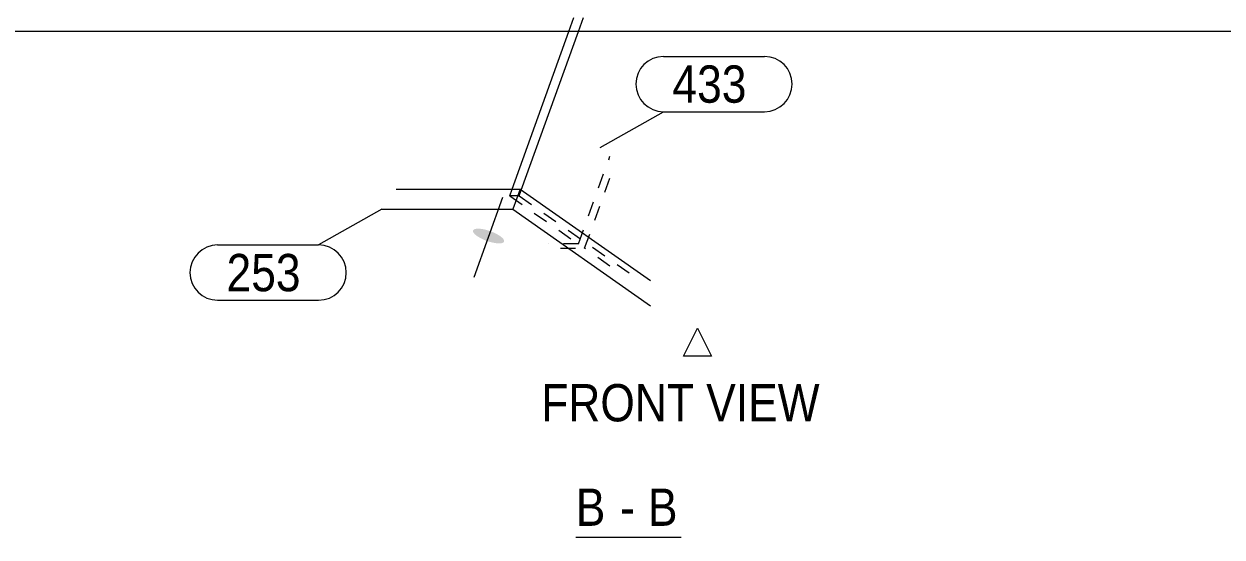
# Model space of a CAD drawing. Header units: millimetres. Extents: x 2 to 579, y 1 to 825.
# Drawn here: x 64 to 144.2, y 728.6 to 762.9 of the extents above; entities that cross this region are included whole.
import ezdxf

# ---------------------------------------------------------------- set-up
doc = ezdxf.new("R2010")
doc.units = ezdxf.units.MM
doc.linetypes.add('XKITLINE00', pattern=[0])
doc.linetypes.add('XKITLINE01', pattern=[4, 1, -1, 1, -1])
for name, color, linetype, lineweight in [('Bolt', 3, 'Continuous', 0), ('OtherObjectType', 7, 'Continuous', 0), ('Part', 2, 'Continuous', 0), ('PartMark', 7, 'Continuous', 0)]:
    doc.layers.add(name, color=color, linetype=linetype, lineweight=lineweight)
doc.styles.add('ARIAL', font='ARIAL.TTF')

# ---------------------------------------------------------------- blocks, each defined once
blk = doc.blocks.new('*A117')
at = {"layer": 'Bolt'}
blk.add_hatch(color=3, dxfattribs=at).paths.add_polyline_path([(95.298, 749.023), (95.348, 749.003), (95.398, 748.983), (95.447, 748.962), (95.495, 748.941), (95.543, 748.919), (95.589, 748.897), (95.635, 748.874), (95.679, 748.851), (95.722, 748.828), (95.763, 748.804), (95.803, 748.78), (95.841, 748.756), (95.878, 748.732), (95.912, 748.708), (95.945, 748.683), (95.976, 748.659), (96.005, 748.635), (96.032, 748.612), (96.056, 748.588), (96.079, 748.565), (96.099, 748.542), (96.117, 748.52), (96.132, 748.498), (96.145, 748.476), (96.155, 748.455), (96.163, 748.435), (96.169, 748.416), (96.172, 748.397), (96.173, 748.379), (96.171, 748.362), (96.166, 748.345), (96.159, 748.33), (96.15, 748.315), (96.138, 748.302), (96.124, 748.289), (96.107, 748.278), (96.088, 748.267), (96.066, 748.258), (96.043, 748.25), (96.017, 748.243), (95.989, 748.237), (95.959, 748.232), (95.927, 748.228), (95.893, 748.226), (95.857, 748.224), (95.82, 748.224), (95.781, 748.225), (95.74, 748.227), (95.698, 748.231), (95.654, 748.236), (95.609, 748.241), (95.563, 748.248), (95.516, 748.256), (95.468, 748.265), (95.42, 748.276), (95.37, 748.287), (95.32, 748.299), (95.27, 748.313), (95.219, 748.327), (95.168, 748.342), (95.117, 748.358), (95.065, 748.375), (95.015, 748.393), (94.964, 748.412), (94.914, 748.431), (94.864, 748.451), (94.815, 748.472), (94.767, 748.493), (94.719, 748.515), (94.673, 748.537), (94.627, 748.56), (94.583, 748.583), (94.54, 748.607), (94.499, 748.63), (94.459, 748.654), (94.421, 748.678), (94.384, 748.703), (94.349, 748.727), (94.317, 748.751), (94.286, 748.775), (94.257, 748.799), (94.23, 748.823), (94.206, 748.846), (94.183, 748.87), (94.163, 748.892), (94.145, 748.915), (94.13, 748.937), (94.117, 748.958), (94.106, 748.979), (94.098, 748.999), (94.093, 749.019), (94.09, 749.038), (94.089, 749.056), (94.091, 749.073), (94.096, 749.089), (94.103, 749.105), (94.112, 749.119), (94.124, 749.133), (94.138, 749.145), (94.155, 749.157), (94.174, 749.167), (94.195, 749.177), (94.219, 749.185), (94.245, 749.192), (94.273, 749.198), (94.303, 749.203), (94.335, 749.206), (94.369, 749.209), (94.405, 749.21), (94.442, 749.21), (94.481, 749.209), (94.522, 749.207), (94.564, 749.204), (94.608, 749.199), (94.653, 749.193), (94.699, 749.186), (94.746, 749.178), (94.794, 749.169), (94.842, 749.159), (94.892, 749.148), (94.942, 749.135), (94.992, 749.122), (95.043, 749.108), (95.094, 749.092), (95.145, 749.076), (95.196, 749.059), (95.247, 749.041)], flags=17)
at = {"layer": 'Bolt', "color": 3, "linetype": 'XKITLINE00', "lineweight": 0}
blk.add_line((96.062, 751.309), (94.136, 745.946), dxfattribs=at)
blk = doc.blocks.new('*A118')
at = {"layer": 'Part', "color": 2, "linetype": 'XKITLINE00', "lineweight": 0}
blk.add_line((162.322, 762.426), (29.32, 762.426), dxfattribs=at)
blk = doc.blocks.new('*A124')
at = {"layer": 'Part', "color": 7, "linetype": 'XKITLINE01', "lineweight": 0}
for p, q in [((101.142, 762.426), (104.548, 771.909)), ((100.513, 762.426), (103.259, 770.069)), ((101.147, 748.186), (103.259, 754.066)), ((101.563, 747.895), (103.259, 752.616)), ((96.554, 751.403), (96.715, 751.851)), ((97.183, 751.403), (97.323, 751.794)), ((97.183, 751.403), (96.554, 751.403)), ((96.554, 751.403), (101.147, 748.186)), ((97.183, 751.403), (104.548, 746.244)), ((101.147, 748.186), (99.14, 748.186)), ((99.951, 747.895), (101.563, 747.895)), ((103.259, 746.707), (101.563, 747.895))]:
    blk.add_line(p, q, dxfattribs=at)
at = {"layer": 'Part', "color": 2, "linetype": 'XKITLINE00', "lineweight": 0}
for p, q in [((96.715, 751.851), (100.513, 762.426)), ((97.323, 751.794), (101.142, 762.426))]:
    blk.add_line(p, q, dxfattribs=at)
blk = doc.blocks.new('*A125')
at = {"layer": 'Part', "color": 2, "linetype": 'XKITLINE00', "lineweight": 0}
for p, q in [((88.934, 751.851), (97.241, 751.851)), ((97.241, 751.851), (96.759, 750.511)), ((97.241, 751.851), (105.98, 745.729)), ((87.995, 750.511), (96.759, 750.511)), ((96.759, 750.511), (105.98, 744.051))]:
    blk.add_line(p, q, dxfattribs=at)
blk = doc.blocks.new('*A345')
at = {"layer": 'PartMark', "color": 7, "linetype": 'XKITLINE00', "lineweight": 0}
for p, q in [((87.995, 750.511), (83.753, 748.118)), ((76.99, 748.118), (83.753, 748.118)), ((76.99, 744.418), (83.753, 744.418))]:
    blk.add_line(p, q, dxfattribs=at)
for centre, start, end in [((76.99, 746.268), 90, 270), ((83.753, 746.268), 270, 90)]:
    blk.add_arc(centre, 1.85, start, end, dxfattribs=at)
at = {"layer": 'PartMark', "color": 3, "style": 'ARIAL', "width": 0.85}
blk.add_text('253', height=2.5, dxfattribs=at).set_placement((77.59, 745.018))
blk = doc.blocks.new('*A346')
at = {"layer": 'PartMark', "color": 7, "linetype": 'XKITLINE00', "lineweight": 0}
for p, q in [((106.844, 760.748), (113.607, 760.748)), ((102.601, 754.655), (106.844, 757.048)), ((106.844, 757.048), (113.607, 757.048))]:
    blk.add_line(p, q, dxfattribs=at)
for centre, start, end in [((106.844, 758.898), 90, 270), ((113.607, 758.898), 270, 90)]:
    blk.add_arc(centre, 1.85, start, end, dxfattribs=at)
at = {"layer": 'PartMark', "color": 3, "style": 'ARIAL', "width": 0.85}
blk.add_text('433', height=2.5, dxfattribs=at).set_placement((107.444, 757.648))
blk = doc.blocks.new('*A353')
at = {"layer": 'OtherObjectType', "color": 7, "linetype": 'XKITLINE00', "lineweight": 0}
for p, q in [((108.185, 740.676), (109.123, 742.551)), ((109.123, 742.551), (110.06, 740.676)), ((109.123, 742.551), (109.123, 742.551)), ((110.06, 740.676), (108.185, 740.676)), ((100.969, 728.551), (108.027, 728.551))]:
    blk.add_line(p, q, dxfattribs=at)
at = {"layer": 'OtherObjectType', "color": 7, "style": 'ARIAL', "width": 0.85}
for s, p in [('FRONT VIEW', (98.659, 736.301)), ('B', (100.969, 729.301)), ('B', (105.803, 729.301)), ('-', (103.943, 729.301))]:
    blk.add_text(s, height=2.5, dxfattribs=at).set_placement(p)

msp = doc.modelspace()

# ---------------------------------------------------------------- block references
at = {"lineweight": 0}
for name in ['*A118', '*A124', '*A346', '*A125', '*A117', '*A345']:
    msp.add_blockref(name, (0, 0), dxfattribs=at)
at = {"layer": 'OtherObjectType', "lineweight": 0}
msp.add_blockref('*A353', (0, 0), dxfattribs=at)

doc.saveas('drawing.dxf')
